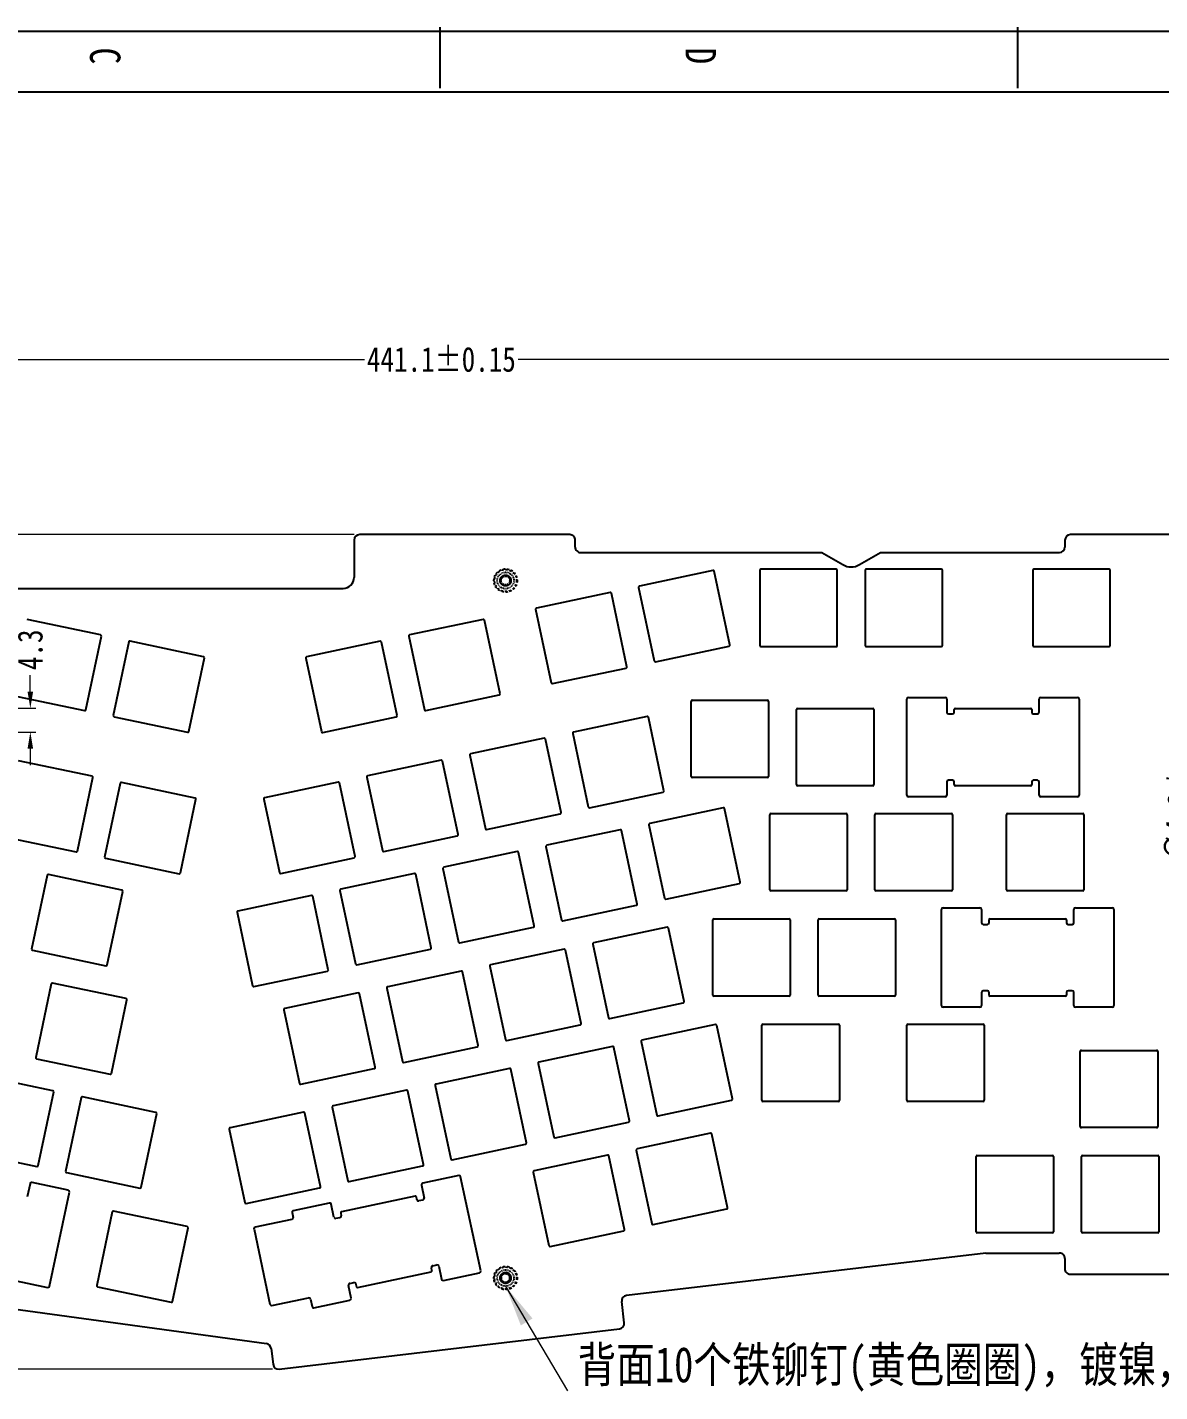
# Model space of a CAD drawing. Header units: inches. Extents: x 457 to 1932, y -186 to 238.
# Drawn here: x 688.7 to 893.6, y -9.5 to 237.6 of the extents above; entities that cross this region are included whole.
import ezdxf

# ---------------------------------------------------------------- set-up
doc = ezdxf.new("R2010")
doc.units = ezdxf.units.IN
doc.header["$LTSCALE"] = 1.21
doc.header["$MEASUREMENT"] = 0
doc.header["$PDMODE"] = 3
doc.header["$PDSIZE"] = 0.3125
doc.linetypes.add('HIDDEN', pattern=[0.2, 0.1, -0.1])
doc.layers.get('0').update_dxf_attribs({"linetype": 'CONTINUOUS'})
doc.layers.get('Defpoints').update_dxf_attribs({"linetype": 'CONTINUOUS'})
doc.layers.add('DEFAULT_2', color=8, linetype='HIDDEN')
doc.styles.get("Standard").update_dxf_attribs({"font": 'txt', "width": 0.8})
doc.dimstyles.new('YanXiu', dxfattribs={"dimscale": 1.5, "dimtxt": 3, "dimasz": 2, "dimexe": 0.66, "dimexo": 0.66, "dimgap": 0.66, "dimtad": 0, "dimdsep": 46, "dimtxsty": 'Standard', "dimcen": 0, "dimclrd": 3, "dimclre": 6, "dimclrt": 3, "dimazin": 2, "dimtm": 1e-09, "dimtfac": 1, "dimtofl": 0, "dimtmove": 0, "dimatfit": 3, "dimfxl": 0, "dimlwd": 5, "dimlwe": 5, "dimarcsym": 0})

# ---------------------------------------------------------------- blocks, each defined once
blk = doc.blocks.new('*D0')
at = {"color": 3, "lineweight": 5}
blk.add_line((896.53, 86.62), (896.32, 83.63), dxfattribs=at)
at = {"color": 3}
blk.add_solid([(895.82, 83.66), (896.82, 83.59), (896.11, 80.63)], dxfattribs=at)
at = {"layer": 'Defpoints', "color": 0}
for p in [(896.11, 80.63), (895.81, 76.34)]:
    blk.add_point(p, dxfattribs=at)
at = {"color": 3, "insert": (897.48, 100.18), "char_height": 4.5, "attachment_point": 5, "rotation": 85.9978}
blk.add_mtext('∅4.3%%P0.03', dxfattribs=at)
blk = doc.blocks.new('*D1')
at = {"color": 3, "lineweight": 5}
for p, q in [((689.29, 117.27), (689.29, 120.27)), ((689.29, 106.97), (689.29, 103.97))]:
    blk.add_line(p, q, dxfattribs=at)
at = {"color": 6, "lineweight": 5}
for p, q in [((681.29, 114.27), (690.28, 114.27)), ((681.29, 109.97), (690.28, 109.97))]:
    blk.add_line(p, q, dxfattribs=at)
at = {"color": 3}
for points in [[(688.79, 117.27), (689.79, 117.27), (689.29, 114.27)], [(688.79, 106.97), (689.79, 106.97), (689.29, 109.97)]]:
    blk.add_solid(points, dxfattribs=at)
at = {"layer": 'Defpoints', "color": 0}
for p in [(680.3, 114.27), (680.3, 109.97), (689.29, 109.97)]:
    blk.add_point(p, dxfattribs=at)
at = {"color": 3, "insert": (689.29, 124.86), "char_height": 4.5, "attachment_point": 5, "rotation": 90}
blk.add_mtext('4.3', dxfattribs=at)
blk = doc.blocks.new('*D5')
at = {"color": 6, "lineweight": 5}
for p, q in [((543.12, 110.72), (543.12, 178.4)), ((984.22, 110.72), (984.22, 178.4))]:
    blk.add_line(p, q, dxfattribs=at)
at = {"color": 3, "lineweight": 5}
for p, q in [((546.12, 177.41), (749.78, 177.41)), ((981.22, 177.41), (777.56, 177.41))]:
    blk.add_line(p, q, dxfattribs=at)
at = {"color": 3}
for points in [[(546.12, 177.91), (546.12, 176.91), (543.12, 177.41)], [(981.22, 177.91), (981.22, 176.91), (984.22, 177.41)]]:
    blk.add_solid(points, dxfattribs=at)
at = {"layer": 'Defpoints', "color": 0}
for p in [(984.22, 177.41), (543.12, 109.73), (984.22, 109.73)]:
    blk.add_point(p, dxfattribs=at)
at = {"color": 3, "insert": (763.67, 177.41), "char_height": 4.5, "attachment_point": 5}
blk.add_mtext('441.1%%P0.15', dxfattribs=at)
blk = doc.blocks.new('*D6')
at = {"color": 6, "lineweight": 5}
for p, q in [((747.9, 145.71), (516.46, 145.71)), ((733.11, -5.38), (516.46, -5.38))]:
    blk.add_line(p, q, dxfattribs=at)
at = {"color": 3, "lineweight": 5}
for p, q in [((517.45, 142.71), (517.45, 85.56)), ((517.45, -2.38), (517.45, 54.78))]:
    blk.add_line(p, q, dxfattribs=at)
at = {"color": 3}
for points in [[(516.95, 142.71), (517.95, 142.71), (517.45, 145.71)], [(516.95, -2.38), (517.95, -2.38), (517.45, -5.38)]]:
    blk.add_solid(points, dxfattribs=at)
at = {"layer": 'Defpoints', "color": 0}
for p in [(748.89, 145.71), (517.45, -5.38), (734.1, -5.38)]:
    blk.add_point(p, dxfattribs=at)
at = {"color": 3, "insert": (517.45, 70.17), "char_height": 4.5, "attachment_point": 5, "rotation": 90}
blk.add_mtext('151.09%%P0.15', dxfattribs=at)

msp = doc.modelspace()

# ---------------------------------------------------------------- linework, layer by layer
at = {"color": 7, "linetype": 'Continuous'}
for p, q in [((763.371, 237.556), (763.371, 226.55)), ((867.911, 237.556), (867.911, 226.55)), ((457.205, 236.866), (1099.951, 236.866)), ((468.21, 225.86), (1099.951, 225.86)), ((747.888, 144.709), (747.888, 137.963)), ((786.888, 145.709), (748.888, 145.709)), ((787.888, 143.459), (787.888, 144.709)), ((876.494, 144.703), (876.494, 143.459)), ((939.494, 145.699), (877.494, 145.703)), ((788.888, 142.459), (832.501, 142.459)), ((832.501, 142.459), (836.289, 140.272)), ((839.339, 140.272), (843.128, 142.459)), ((843.128, 142.459), (875.494, 142.459)), ((812.819, 139.218), (799.517, 136.388)), ((815.886, 125.762), (813.056, 139.064)), ((821.282, 139.259), (821.282, 125.659)), ((835.082, 139.459), (821.482, 139.459)), ((835.282, 125.459), (835.282, 139.259)), ((840.332, 139.259), (840.332, 125.659)), ((854.132, 139.459), (840.532, 139.459)), ((854.332, 125.659), (854.332, 139.259)), ((870.688, 139.257), (870.687, 125.657)), ((884.488, 139.456), (870.888, 139.457)), ((884.687, 125.656), (884.688, 139.256)), ((681.088, 135.963), (745.888, 135.963)), ((799.363, 136.151), (802.193, 122.849)), ((794.186, 135.254), (780.884, 132.424)), ((797.253, 121.798), (794.423, 135.1)), ((780.73, 132.187), (783.56, 118.885)), ((702.006, 127.551), (688.7, 130.363)), ((771.225, 130.369), (757.923, 127.539)), ((774.292, 116.913), (771.462, 130.215)), ((699.349, 114.008), (702.16, 127.314)), ((707.101, 126.27), (704.29, 112.964)), ((720.645, 123.613), (707.338, 126.425)), ((752.592, 126.405), (739.29, 123.575)), ((755.659, 112.949), (752.829, 126.251)), ((757.769, 127.302), (760.599, 114)), ((802.43, 122.695), (815.732, 125.525)), ((821.482, 125.459), (835.282, 125.459)), ((840.532, 125.459), (854.132, 125.459)), ((870.887, 125.457), (884.487, 125.456)), ((717.988, 110.07), (720.799, 123.376)), ((739.136, 123.338), (741.966, 110.036)), ((783.797, 118.731), (797.099, 121.561)), ((685.806, 116.665), (699.112, 113.854)), ((760.836, 113.846), (774.138, 116.676)), ((848.181, 116.244), (854.831, 116.244)), ((872.131, 116.244), (878.781, 116.244)), ((808.881, 101.914), (808.881, 115.514)), ((809.081, 115.714), (822.681, 115.714)), ((822.881, 115.514), (822.881, 101.914)), ((827.931, 100.444), (827.931, 114.044)), ((828.131, 114.244), (841.731, 114.244)), ((841.931, 114.044), (841.931, 100.444)), ((847.881, 98.544), (847.881, 115.944)), ((855.131, 115.944), (855.131, 113.544)), ((856.481, 113.544), (856.481, 114.044)), ((856.681, 114.244), (870.281, 114.244)), ((870.481, 114.044), (870.481, 113.544)), ((871.831, 113.544), (871.831, 115.944)), ((879.081, 115.944), (879.081, 98.544)), ((704.444, 112.727), (717.75, 109.916)), ((742.203, 109.882), (755.505, 112.712)), ((800.885, 112.796), (787.583, 109.966)), ((803.952, 99.339), (801.122, 112.642)), ((855.431, 113.244), (856.181, 113.244)), ((870.781, 113.244), (871.531, 113.244)), ((782.252, 108.832), (768.95, 106.002)), ((787.429, 109.728), (790.259, 96.426)), ((785.319, 95.375), (782.489, 108.678)), ((700.458, 101.954), (687.149, 104.766)), ((763.619, 104.867), (750.317, 102.037)), ((766.686, 91.411), (763.856, 104.713)), ((768.796, 105.764), (771.626, 92.462)), ((697.798, 88.412), (700.614, 101.741)), ((750.163, 101.8), (752.993, 88.498)), ((822.681, 101.714), (809.081, 101.714)), ((705.551, 100.674), (702.735, 87.345)), ((719.096, 98.016), (705.788, 100.828)), ((744.986, 100.903), (731.684, 98.073)), ((748.053, 87.447), (745.223, 100.749)), ((790.496, 96.272), (803.798, 99.102)), ((841.731, 100.244), (828.131, 100.244)), ((855.131, 100.944), (855.131, 98.544)), ((856.181, 101.244), (855.431, 101.244)), ((856.481, 100.444), (856.481, 100.944)), ((870.281, 100.244), (856.681, 100.244)), ((870.481, 100.944), (870.481, 100.444)), ((871.531, 101.244), (870.781, 101.244)), ((871.831, 98.544), (871.831, 100.944)), ((716.437, 84.474), (719.252, 97.803)), ((731.53, 97.836), (734.36, 84.534)), ((854.831, 98.244), (848.181, 98.244)), ((878.781, 98.244), (872.131, 98.244)), ((771.863, 92.308), (785.165, 95.138)), ((814.679, 96.254), (801.378, 93.424)), ((817.747, 82.798), (814.916, 96.1)), ((823.081, 81.394), (823.081, 94.994)), ((823.281, 95.194), (836.881, 95.194)), ((837.081, 94.994), (837.081, 81.394)), ((842.131, 81.394), (842.131, 94.994)), ((842.331, 95.194), (855.931, 95.194)), ((856.131, 94.994), (856.131, 81.394)), ((865.931, 81.394), (865.931, 94.994)), ((866.131, 95.194), (879.731, 95.194)), ((879.931, 94.994), (879.931, 81.394)), ((796.046, 92.29), (782.745, 89.46)), ((799.114, 78.834), (796.283, 92.136)), ((801.223, 93.187), (804.053, 79.885)), ((684.253, 91.069), (697.561, 88.257)), ((753.23, 88.344), (766.532, 91.174)), ((782.59, 89.223), (785.42, 75.92)), ((702.891, 87.131), (716.2, 84.319)), ((734.597, 84.38), (747.899, 87.21)), ((777.413, 88.326), (764.112, 85.496)), ((780.481, 74.869), (777.65, 88.172)), ((692.318, 83.999), (689.502, 70.67)), ((705.864, 81.342), (692.555, 84.154)), ((758.78, 84.362), (745.479, 81.532)), ((761.848, 70.905), (759.018, 84.208)), ((763.957, 85.258), (766.787, 71.956)), ((804.29, 79.73), (817.592, 82.56)), ((703.204, 67.799), (706.02, 81.128)), ((740.147, 80.397), (726.846, 77.567)), ((743.215, 66.941), (740.385, 80.243)), ((745.324, 81.294), (748.154, 67.992)), ((836.881, 81.194), (823.281, 81.194)), ((855.931, 81.194), (842.331, 81.194)), ((879.731, 81.194), (866.131, 81.194)), ((726.691, 77.33), (729.521, 64.028)), ((785.657, 75.766), (798.959, 78.596)), ((854.161, 60.444), (854.161, 77.844)), ((854.461, 78.144), (861.111, 78.144)), ((861.411, 77.844), (861.411, 75.444)), ((878.111, 75.444), (878.111, 77.844)), ((878.411, 78.144), (885.061, 78.144)), ((885.361, 77.844), (885.361, 60.444)), ((767.024, 71.802), (780.326, 74.632)), ((804.519, 74.616), (791.218, 71.786)), ((807.587, 61.16), (804.757, 74.462)), ((812.781, 62.344), (812.781, 75.944)), ((812.981, 76.144), (826.581, 76.144)), ((826.781, 75.944), (826.781, 62.344)), ((831.831, 62.344), (831.831, 75.944)), ((832.031, 76.144), (845.631, 76.144)), ((845.831, 75.944), (845.831, 62.344)), ((861.711, 75.144), (862.461, 75.144)), ((862.761, 75.444), (862.761, 75.944)), ((862.961, 76.144), (876.561, 76.144)), ((876.761, 75.944), (876.761, 75.444)), ((877.061, 75.144), (877.811, 75.144)), ((689.658, 70.456), (702.967, 67.645)), ((748.391, 67.838), (761.693, 70.668)), ((785.887, 70.652), (772.585, 67.822)), ((788.954, 57.196), (786.124, 70.498)), ((791.063, 71.549), (793.893, 58.247)), ((729.758, 63.874), (743.06, 66.704)), ((772.43, 67.585), (775.26, 54.283)), ((693.076, 64.368), (690.261, 51.039)), ((706.622, 61.711), (693.313, 64.523)), ((767.254, 66.688), (753.952, 63.858)), ((770.321, 53.232), (767.491, 66.534)), ((748.621, 62.724), (735.319, 59.894)), ((751.688, 49.267), (748.858, 62.57)), ((753.797, 63.621), (756.627, 50.318)), ((826.581, 62.144), (812.981, 62.144)), ((845.631, 62.144), (832.031, 62.144)), ((861.411, 62.844), (861.411, 60.444)), ((862.461, 63.144), (861.711, 63.144)), ((862.761, 62.344), (862.761, 62.844)), ((876.561, 62.144), (862.961, 62.144)), ((876.761, 62.844), (876.761, 62.344)), ((877.811, 63.144), (877.061, 63.144)), ((878.111, 60.444), (878.111, 62.844)), ((703.962, 48.168), (706.778, 61.497)), ((735.164, 59.656), (737.994, 46.354)), ((794.13, 58.093), (807.432, 60.923)), ((861.111, 60.144), (854.461, 60.144)), ((885.061, 60.144), (878.411, 60.144)), ((775.498, 54.128), (788.799, 56.958)), ((813.267, 57.001), (799.965, 54.171)), ((816.334, 43.545), (813.504, 56.847)), ((821.681, 43.294), (821.681, 56.894)), ((821.881, 57.094), (835.481, 57.094)), ((835.681, 56.894), (835.681, 43.294)), ((847.881, 43.294), (847.881, 56.894)), ((848.081, 57.094), (861.681, 57.094)), ((861.881, 56.894), (861.881, 43.294)), ((756.865, 50.164), (770.166, 52.994)), ((794.634, 53.037), (781.332, 50.207)), ((797.701, 39.58), (794.871, 52.883)), ((799.81, 53.934), (802.64, 40.631)), ((879.281, 38.544), (879.281, 52.144)), ((879.481, 52.344), (893.081, 52.344)), ((893.281, 52.144), (893.281, 38.544)), ((690.417, 50.826), (703.725, 48.014)), ((781.177, 49.969), (784.007, 36.667)), ((693.389, 45.036), (680.08, 47.848)), ((738.232, 46.2), (751.533, 49.03)), ((776.001, 49.073), (762.699, 46.243)), ((779.068, 35.616), (776.238, 48.919)), ((690.73, 31.493), (693.545, 44.823)), ((757.368, 45.108), (744.066, 42.278)), ((760.435, 31.652), (757.605, 44.954)), ((762.544, 46.005), (765.374, 32.703)), ((698.482, 43.756), (695.666, 30.426)), ((712.028, 41.098), (698.719, 43.91)), ((743.911, 42.041), (746.741, 28.739)), ((802.878, 40.477), (816.179, 43.307)), ((835.481, 43.094), (821.881, 43.094)), ((861.681, 43.094), (848.081, 43.094)), ((709.368, 27.556), (712.184, 40.885)), ((738.735, 41.144), (725.433, 38.314)), ((741.802, 27.688), (738.972, 40.99)), ((725.278, 38.077), (728.108, 24.775)), ((784.245, 36.513), (797.546, 39.343)), ((812.383, 37.336), (799.08, 34.506)), ((815.45, 23.88), (812.62, 37.182)), ((893.081, 38.344), (879.481, 38.344)), ((765.612, 32.549), (778.913, 35.379)), ((677.184, 34.151), (690.493, 31.339)), ((793.75, 33.372), (780.447, 30.542)), ((796.817, 19.916), (793.987, 33.218)), ((798.926, 34.269), (801.756, 20.967)), ((860.431, 19.494), (860.431, 33.094)), ((860.631, 33.294), (874.231, 33.294)), ((874.431, 33.094), (874.431, 19.494)), ((879.481, 19.494), (879.481, 33.094)), ((879.681, 33.294), (893.281, 33.294)), ((893.481, 33.094), (893.481, 19.494)), ((695.822, 30.213), (709.131, 27.401)), ((746.979, 28.585), (760.28, 31.415)), ((766.804, 29.684), (760.299, 28.3)), ((780.293, 30.305), (783.123, 17.003)), ((689.241, 28.18), (688.745, 25.831)), ((696.13, 27.031), (689.597, 28.411)), ((728.346, 24.621), (741.647, 27.451)), ((760.068, 27.945), (760.568, 25.597)), ((770.781, 12.434), (767.16, 29.453)), ((692.765, 9.651), (696.362, 26.675)), ((758.906, 25.959), (745.604, 23.129)), ((759.247, 25.316), (759.143, 25.805)), ((760.337, 25.241), (759.603, 25.085)), ((704.129, 23.092), (701.317, 9.786)), ((717.67, 20.436), (704.366, 23.247)), ((736.643, 22.961), (736.83, 22.081)), ((743.378, 24.7), (736.874, 23.317)), ((744.233, 22.122), (743.734, 24.469)), ((745.45, 22.892), (745.554, 22.403)), ((801.994, 20.813), (815.296, 23.643)), ((715.015, 6.892), (717.826, 20.198)), ((729.766, 19.964), (732.658, 6.368)), ((736.599, 21.725), (729.997, 20.32)), ((745.323, 22.047), (744.589, 21.891)), ((783.361, 16.849), (796.663, 19.679)), ((874.231, 19.294), (860.631, 19.294)), ((893.281, 19.294), (879.681, 19.294)), ((862.194, 15.651), (797.184, 7.959)), ((862.194, 15.651), (875.485, 15.651)), ((761.973, 12.503), (761.869, 12.992)), ((762.1, 13.348), (762.834, 13.504)), ((763.19, 13.273), (763.689, 10.926)), ((876.485, 14.651), (876.485, 12.824)), ((654.299, 9.917), (732.007, -0.753)), ((685.903, 10.794), (692.409, 9.419)), ((747.086, 10.154), (747.82, 10.31)), ((748.176, 10.079), (748.28, 9.59)), ((748.517, 9.436), (761.819, 12.266)), ((764.045, 10.695), (770.55, 12.078)), ((877.485, 11.824), (939.485, 11.824)), ((701.474, 9.548), (714.778, 6.738)), ((733.014, 6.137), (739.616, 7.542)), ((747.355, 7.45), (746.855, 9.798)), ((739.972, 7.311), (740.264, 5.942)), ((740.619, 5.711), (747.124, 7.095)), ((796.761, 3.02), (796.308, 6.849)), ((734.315, -5.375), (795.885, 1.909)), ((732.864, -1.626), (733.204, -4.5))]:
    msp.add_line(p, q, dxfattribs=at)
at = {"color": 2, "linetype": 'Continuous'}
for p, q in [((775.876, 137.933), (775.928, 137.98)), ((776.012, 138.056), (775.928, 137.98)), ((775.682, 12.027), (775.607, 11.859)), ((775.876, 11.664), (775.928, 11.711)), ((776.012, 11.787), (775.928, 11.711))]:
    msp.add_line(p, q, dxfattribs=at)
at = {"color": 7, "linetype": 'Continuous'}
for centre, radius, start, end in [((748.888, 144.709), 1, 90, 179.99616), ((786.888, 144.709), 1, 359.99616, 90), ((788.888, 143.459), 1, 179.99616, 270), ((875.494, 143.459), 1, 270, 359.99616), ((877.494, 144.703), 1, 89.99616, 179.99616), ((812.861, 139.023), 0.2, 12.01059, 102.01059), ((821.482, 139.259), 0.2, 90, 180), ((835.082, 139.259), 0.2, 0, 90), ((837.814, 142.913), 3.05, 239.99616, 299.99616), ((840.532, 139.259), 0.2, 90, 180), ((854.132, 139.259), 0.2, 0, 90), ((870.888, 139.257), 0.2, 89.99616, 179.99616), ((884.488, 139.256), 0.2, 359.99616, 89.99616), ((745.888, 137.963), 2, 270, 359.99616), ((799.558, 136.193), 0.2, 102.01059, 192.01059), ((794.228, 135.059), 0.2, 12.01059, 102.01059), ((780.925, 132.229), 0.2, 102.01059, 192.01059), ((771.266, 130.174), 0.2, 12.01059, 102.01059), ((701.965, 127.356), 0.2, 348.07, 78.07), ((707.297, 126.229), 0.2, 78.07, 168.07), ((752.633, 126.21), 0.2, 12.01059, 102.01059), ((757.964, 127.344), 0.2, 102.01059, 192.01059), ((720.603, 123.418), 0.2, 348.07, 78.07), ((739.331, 123.38), 0.2, 102.01059, 192.01059), ((815.691, 125.721), 0.2, 282.01059, 12.01059), ((821.482, 125.659), 0.2, 180, 270), ((840.532, 125.659), 0.2, 180, 270), ((854.132, 125.659), 0.2, 270, 0), ((870.887, 125.657), 0.2, 179.99616, 269.99616), ((884.487, 125.656), 0.2, 269.99616, 359.99616), ((797.058, 121.756), 0.2, 282.01059, 12.01059), ((802.388, 122.891), 0.2, 192.01059, 282.01059), ((783.755, 118.926), 0.2, 192.01059, 282.01059), ((774.097, 116.871), 0.2, 282.01059, 12.01059), ((848.181, 115.944), 0.3, 90, 180), ((854.831, 115.944), 0.3, 0, 90), ((872.131, 115.944), 0.3, 90, 180), ((878.781, 115.944), 0.3, 0, 90), ((699.153, 114.049), 0.2, 258.07, 348.07), ((760.794, 114.041), 0.2, 192.01059, 282.01059), ((809.081, 115.514), 0.2, 90, 180), ((822.681, 115.514), 0.2, 0, 90), ((828.131, 114.044), 0.2, 90, 180), ((841.731, 114.044), 0.2, 0, 90), ((856.681, 114.044), 0.2, 90, 180), ((870.281, 114.044), 0.2, 0, 90), ((704.486, 112.923), 0.2, 168.07, 258.07), ((755.464, 112.907), 0.2, 282.01059, 12.01059), ((800.927, 112.6), 0.2, 12.01059, 102.01059), ((855.431, 113.544), 0.3, 180, 270), ((856.181, 113.544), 0.3, 270, 0), ((870.781, 113.544), 0.3, 180, 270), ((871.531, 113.544), 0.3, 270, 360), ((717.792, 110.111), 0.2, 258.07, 348.07), ((742.161, 110.077), 0.2, 192.01059, 282.01059), ((782.294, 108.636), 0.2, 12.01059, 102.01059), ((787.624, 109.77), 0.2, 101.84296, 192.01059), ((763.661, 104.672), 0.2, 12.01059, 102.01059), ((768.991, 105.806), 0.2, 101.84296, 192.01059), ((700.414, 101.759), 0.2, 354.7704, 77.3499), ((750.358, 101.842), 0.2, 101.84296, 192.01059), ((809.081, 101.914), 0.2, 180, 270), ((822.681, 101.914), 0.2, 270, 0), ((705.746, 100.633), 0.2, 78.07, 168.07), ((745.028, 100.708), 0.2, 12.01059, 102.01059), ((803.757, 99.298), 0.2, 281.84296, 12.01059), ((828.131, 100.444), 0.2, 180, 270), ((841.731, 100.444), 0.2, 270, 0), ((855.431, 100.944), 0.3, 90, 180), ((856.181, 100.944), 0.3, 0, 90), ((856.681, 100.444), 0.2, 180, 270), ((870.281, 100.444), 0.2, 270, 0), ((870.781, 100.944), 0.3, 90, 180), ((871.531, 100.944), 0.3, 0, 90), ((719.052, 97.821), 0.2, 354.7704, 77.3499), ((731.725, 97.878), 0.2, 101.84296, 192.01059), ((790.454, 96.468), 0.2, 192.01059, 282.01059), ((848.181, 98.544), 0.3, 180, 270), ((854.831, 98.544), 0.3, 270, 0), ((872.131, 98.544), 0.3, 180, 270), ((878.781, 98.544), 0.3, 270, 0), ((785.124, 95.334), 0.2, 281.84296, 12.01059), ((814.721, 96.058), 0.2, 12.01059, 102.01059), ((823.281, 94.994), 0.2, 90, 180), ((836.881, 94.994), 0.2, 0, 90), ((842.331, 94.994), 0.2, 90, 180), ((855.931, 94.994), 0.2, 0, 90), ((866.131, 94.994), 0.2, 90, 180), ((879.731, 94.994), 0.2, 0, 90), ((766.491, 91.37), 0.2, 281.84296, 12.01059), ((771.821, 92.504), 0.2, 192.01059, 282.01059), ((796.088, 92.094), 0.2, 12.01059, 102.01059), ((801.419, 93.228), 0.2, 101.84296, 192.01059), ((782.786, 89.264), 0.2, 101.84296, 192.01059), ((697.603, 88.453), 0.2, 258.07, 348.07), ((702.935, 87.326), 0.2, 174.7704, 257.3499), ((747.858, 87.405), 0.2, 281.84296, 12.01059), ((753.188, 88.539), 0.2, 192.01059, 282.01059), ((777.455, 88.13), 0.2, 12.01059, 102.01059), ((692.513, 83.958), 0.2, 78.07, 168.07), ((716.241, 84.515), 0.2, 258.07, 348.07), ((734.556, 84.575), 0.2, 192.01059, 282.01059), ((758.822, 84.166), 0.2, 12.01059, 102.01059), ((764.153, 85.3), 0.2, 101.84296, 192.01059), ((745.52, 81.336), 0.2, 101.84296, 192.01059), ((817.551, 82.756), 0.2, 281.84296, 12.01059), ((705.82, 81.147), 0.2, 354.7704, 77.3499), ((740.189, 80.202), 0.2, 12.01059, 102.01059), ((804.249, 79.926), 0.2, 192.01059, 282.01059), ((823.281, 81.394), 0.2, 180, 270), ((836.881, 81.394), 0.2, 270, 0), ((842.331, 81.394), 0.2, 180, 270), ((855.931, 81.394), 0.2, 270, 0), ((866.131, 81.394), 0.2, 180, 270), ((879.731, 81.394), 0.2, 270, 0), ((726.887, 77.372), 0.2, 101.84296, 192.01059), ((798.918, 78.792), 0.2, 281.84296, 12.01059), ((854.461, 77.844), 0.3, 90, 180), ((861.111, 77.844), 0.3, 0, 90), ((878.411, 77.844), 0.3, 90, 180), ((885.061, 77.844), 0.3, 0, 90), ((780.285, 74.828), 0.2, 281.84296, 12.01059), ((785.616, 75.962), 0.2, 192.01059, 282.01059), ((804.561, 74.421), 0.2, 12.01059, 102.01059), ((812.981, 75.944), 0.2, 90, 180), ((826.581, 75.944), 0.2, 0, 90), ((832.031, 75.944), 0.2, 90, 180), ((845.631, 75.944), 0.2, 0, 90), ((861.711, 75.444), 0.3, 180, 270), ((862.461, 75.444), 0.3, 270, 360), ((862.961, 75.944), 0.2, 90, 180), ((876.561, 75.944), 0.2, 0, 90), ((877.061, 75.444), 0.3, 180, 270), ((877.811, 75.444), 0.3, 270, 0), ((766.983, 71.998), 0.2, 192.01059, 282.01059), ((791.259, 71.591), 0.2, 101.84169, 192.01059), ((689.702, 70.652), 0.2, 174.7704, 257.3499), ((761.652, 70.864), 0.2, 281.84296, 12.01059), ((785.928, 70.456), 0.2, 12.01059, 102.01059), ((703.008, 67.84), 0.2, 258.07, 348.07), ((743.019, 66.9), 0.2, 281.84296, 12.01059), ((748.35, 68.034), 0.2, 192.01059, 282.01059), ((772.626, 67.626), 0.2, 101.84169, 192.01059), ((693.272, 64.327), 0.2, 78.07, 168.07), ((767.295, 66.492), 0.2, 12.01059, 102.01059), ((729.717, 64.069), 0.2, 192.01059, 282.01059), ((748.662, 62.528), 0.2, 12.01059, 102.01059), ((753.993, 63.662), 0.2, 101.84169, 192.01059), ((812.981, 62.344), 0.2, 180, 270), ((826.581, 62.344), 0.2, 270, 0), ((832.031, 62.344), 0.2, 180, 270), ((845.631, 62.344), 0.2, 270, 0), ((861.711, 62.844), 0.3, 90, 180), ((862.461, 62.844), 0.3, 0, 90), ((862.961, 62.344), 0.2, 180, 270), ((876.561, 62.344), 0.2, 270, 0), ((877.061, 62.844), 0.3, 90, 180), ((877.811, 62.844), 0.3, 0, 90), ((706.578, 61.516), 0.2, 354.7704, 77.3499), ((735.36, 59.698), 0.2, 101.84169, 192.01059), ((807.391, 61.118), 0.2, 281.84296, 12.01059), ((854.461, 60.444), 0.3, 180, 270), ((861.111, 60.444), 0.3, 270, 0), ((878.411, 60.444), 0.3, 180, 270), ((885.061, 60.444), 0.3, 270, 0), ((788.758, 57.154), 0.2, 281.84296, 12.01059), ((794.089, 58.288), 0.2, 192.01059, 282.01059), ((813.308, 56.805), 0.2, 12.01059, 102.01059), ((821.881, 56.894), 0.2, 90, 180), ((835.481, 56.894), 0.2, 0, 90), ((848.081, 56.894), 0.2, 90, 180), ((861.681, 56.894), 0.2, 0, 90), ((770.125, 53.19), 0.2, 281.84296, 12.01059), ((775.456, 54.324), 0.2, 192.01059, 282.01059), ((794.675, 52.841), 0.2, 12.01059, 102.01059), ((800.006, 53.975), 0.2, 101.84169, 192.01059), ((879.481, 52.144), 0.2, 90, 180), ((893.081, 52.144), 0.2, 0, 90), ((690.461, 51.021), 0.2, 174.7704, 257.3499), ((756.823, 50.36), 0.2, 192.01059, 282.01059), ((781.373, 50.011), 0.2, 101.84169, 192.01059), ((703.767, 48.21), 0.2, 258.07, 348.07), ((751.492, 49.226), 0.2, 281.84296, 12.01059), ((776.042, 48.877), 0.2, 12.01059, 102.01059), ((693.345, 44.841), 0.2, 354.7704, 77.3499), ((738.19, 46.396), 0.2, 192.01059, 282.01059), ((757.409, 44.913), 0.2, 12.01059, 102.01059), ((762.74, 46.047), 0.2, 101.84169, 192.01059), ((698.678, 43.714), 0.2, 78.07, 168.07), ((744.107, 42.083), 0.2, 101.84169, 192.01059), ((816.138, 43.503), 0.2, 281.84296, 12.01059), ((821.881, 43.294), 0.2, 180, 270), ((835.481, 43.294), 0.2, 270, 0), ((848.081, 43.294), 0.2, 180, 270), ((861.681, 43.294), 0.2, 270, 0), ((711.984, 40.903), 0.2, 354.7704, 77.3499), ((738.776, 40.949), 0.2, 12.01059, 102.01059), ((797.505, 39.539), 0.2, 281.84296, 12.01059), ((802.836, 40.673), 0.2, 192.01059, 282.01059), ((725.474, 38.119), 0.2, 101.84169, 192.01059), ((812.424, 37.141), 0.2, 12.01059, 102.01059), ((879.481, 38.544), 0.2, 180, 270), ((893.081, 38.544), 0.2, 270, 0), ((778.872, 35.575), 0.2, 281.84296, 12.01059), ((784.203, 36.709), 0.2, 192.01059, 282.01059), ((765.57, 32.745), 0.2, 192.01059, 282.01059), ((793.791, 33.177), 0.2, 12.01059, 102.01059), ((799.122, 34.311), 0.2, 102.01059, 192.01059), ((860.631, 33.094), 0.2, 90, 180), ((874.231, 33.094), 0.2, 0, 90), ((879.681, 33.094), 0.2, 90, 180), ((893.281, 33.094), 0.2, 0, 90), ((690.534, 31.535), 0.2, 258.07, 348.07), ((695.866, 30.408), 0.2, 174.7704, 257.3499), ((760.239, 31.61), 0.2, 281.84296, 12.01059), ((766.866, 29.391), 0.3, 12.01059, 102.01059), ((780.489, 30.347), 0.2, 102.01059, 192.01059), ((689.534, 28.118), 0.3, 78.07, 168.07), ((709.173, 27.597), 0.2, 258.07, 348.07), ((741.606, 27.646), 0.2, 281.84296, 12.01059), ((746.937, 28.78), 0.2, 192.01059, 282.01059), ((760.362, 28.007), 0.3, 102.01059, 192.01059), ((696.068, 26.737), 0.3, 348.07, 78.07), ((728.304, 24.816), 0.2, 192.01059, 282.01059), ((743.441, 24.407), 0.3, 12.01059, 102.01059), ((758.948, 25.764), 0.2, 12.01059, 102.01059), ((759.541, 25.379), 0.3, 192.01059, 282.01059), ((760.274, 25.535), 0.3, 282.01059, 12.01059), ((704.324, 23.051), 0.2, 78.07, 168.07), ((736.936, 23.023), 0.3, 102.01059, 192.01059), ((745.26, 22.341), 0.3, 282.01059, 12.01059), ((745.645, 22.934), 0.2, 102.01059, 192.01059), ((815.254, 23.839), 0.2, 282.01059, 12.01059), ((717.631, 20.239), 0.2, 348.07, 78.76385), ((730.059, 20.027), 0.3, 102.01059, 192.01059), ((736.537, 22.018), 0.3, 282.01059, 12.01059), ((744.527, 22.184), 0.3, 192.01059, 282.01059), ((796.621, 19.874), 0.2, 282.01059, 12.01059), ((801.952, 21.008), 0.2, 192.01059, 282.01059), ((860.631, 19.494), 0.2, 180, 270), ((874.231, 19.494), 0.2, 270, 0), ((879.681, 19.494), 0.2, 180, 270), ((893.281, 19.494), 0.2, 270, 0), ((783.319, 17.044), 0.2, 192.01059, 282.01059), ((875.485, 14.651), 1, 359.99616, 90), ((761.778, 12.461), 0.2, 282.01059, 12.01059), ((762.163, 13.055), 0.3, 102.01059, 192.01059), ((762.896, 13.211), 0.3, 12.01059, 102.01059), ((770.487, 12.372), 0.3, 282.01059, 12.01059), ((877.485, 12.824), 1, 179.99616, 270), ((747.149, 9.86), 0.3, 102.01059, 192.01059), ((747.882, 10.016), 0.3, 12.01059, 102.01059), ((763.983, 10.988), 0.3, 192.01059, 282.01059), ((692.471, 9.713), 0.3, 258.07, 348.07), ((701.513, 9.745), 0.2, 168.07, 258.76385), ((739.679, 7.249), 0.3, 12.01059, 102.01059), ((747.061, 7.388), 0.3, 282.01059, 12.01059), ((748.476, 9.631), 0.2, 192.01059, 282.01059), ((797.301, 6.966), 1, 96.74756, 186.74756), ((714.819, 6.933), 0.2, 258.07, 348.07), ((732.952, 6.431), 0.3, 192.01059, 282.01059), ((740.557, 6.004), 0.3, 192.01059, 282.01059), ((795.768, 2.902), 1, 276.74756, 6.74756), ((731.871, -1.743), 1, 6.74756, 82.18207), ((734.197, -4.382), 1, 186.74756, 276.74756)]:
    msp.add_arc(centre, radius, start, end, dxfattribs=at)
at = {"color": 2, "linetype": 'Continuous'}
msp.add_arc((775.282, 11.128), 0.8, 349.76183, 14.02007, dxfattribs=at)
for points, knots in [([(776.012, 138.056), (776.058, 138.005), (775.881, 138.222), (775.619, 138.324), (775.682, 138.296)], [0, 0, 0, 0, 0.4999973, 1, 1, 1, 1]), ([(776.069, 137.255), (776.115, 137.417), (776.1, 137.778), (775.88, 138.062), (775.744, 138.161)], [0, 0, 0, 0, 0.499586, 1, 1, 1, 1]), ([(776.012, 11.787), (776.058, 11.736), (775.881, 11.953), (775.619, 12.055), (775.682, 12.027)], [0, 0, 0, 0, 0.4999973, 1, 1, 1, 1]), ([(776.069, 10.986), (776.115, 11.148), (776.1, 11.509), (775.88, 11.793), (775.744, 11.892)], [0, 0, 0, 0, 0.499586, 1, 1, 1, 1])]:
    msp.add_open_spline(points, degree=3, knots=knots, dxfattribs=at)
at = {"layer": 'DEFAULT_2', "color": 8, "linetype": 'HIDDEN'}
for p, q in [((787.58, 109.965), (787.584, 109.966)), ((768.947, 106.001), (768.951, 106.002)), ((750.314, 102.037), (750.318, 102.038)), ((803.801, 99.103), (803.798, 99.102)), ((731.681, 98.073), (731.685, 98.073)), ((785.168, 95.139), (785.165, 95.138)), ((801.375, 93.424), (801.378, 93.424)), ((766.535, 91.174), (766.532, 91.174)), ((782.742, 89.459), (782.745, 89.46)), ((747.902, 87.21), (747.899, 87.21)), ((764.109, 85.495), (764.112, 85.496)), ((745.476, 81.531), (745.479, 81.532)), ((817.595, 82.561), (817.592, 82.56)), ((726.843, 77.567), (726.846, 77.568)), ((798.962, 78.597), (798.959, 78.596)), ((780.329, 74.633), (780.326, 74.632)), ((791.215, 71.786), (791.218, 71.786)), ((761.696, 70.669), (761.693, 70.668)), ((743.063, 66.704), (743.06, 66.704)), ((772.582, 67.822), (772.585, 67.822)), ((753.949, 63.857), (753.952, 63.858)), ((735.316, 59.893), (735.319, 59.894)), ((807.435, 60.923), (807.432, 60.923)), ((788.802, 56.959), (788.799, 56.958)), ((770.169, 52.995), (770.166, 52.994)), ((799.962, 54.17), (799.965, 54.171)), ((781.329, 50.206), (781.332, 50.207)), ((751.536, 49.031), (751.533, 49.03)), ((762.696, 46.242), (762.699, 46.243)), ((744.063, 42.278), (744.066, 42.278)), ((816.182, 43.308), (816.179, 43.307)), ((725.43, 38.314), (725.433, 38.314)), ((797.549, 39.344), (797.546, 39.343)), ((778.916, 35.379), (778.913, 35.379)), ((760.283, 31.415), (760.28, 31.415)), ((741.65, 27.451), (741.647, 27.45))]:
    msp.add_line(p, q, dxfattribs=at)
at = {"layer": 'DEFAULT_2', "color": 2, "linetype": 'HIDDEN', "ltscale": 3}
msp.add_line((775.282, 12.112), (775.282, 11.928), dxfattribs=at)
for centre, radius in [((775.282, 137.397), 2.1), ((775.282, 137.397), 2), ((775.282, 137.397), 0.8), ((775.282, 11.128), 2.1), ((775.282, 11.128), 2), ((775.282, 11.128), 0.8)]:
    msp.add_circle(centre, radius, dxfattribs=at)
at = {"layer": 'DEFAULT_2', "color": 8, "linetype": 'HIDDEN'}
for centre, radius in [((775.282, 137.397), 1.5), ((775.282, 137.397), 0.8), ((775.282, 137.397), 0.8), ((775.282, 11.128), 1.5), ((775.282, 11.128), 0.8)]:
    msp.add_circle(centre, radius, dxfattribs=at)
at = {"layer": 'DEFAULT_2', "color": 2, "linetype": 'HIDDEN', "ltscale": 3}
for centre, radius, start, end in [((775.282, 11.128), 0.8, 14.02007, 349.76183), ((775.208, 11.105), 0.962, 95.66915, 121.56585), ((775.204, 11.127), 0.94, 80.139, 95.58859)]:
    msp.add_arc(centre, radius, start, end, dxfattribs=at)
for points, knots in [([(774.704, 138.193), (774.869, 138.313), (775.29, 138.45), (775.911, 138.24), (776.288, 137.703), (776.273, 137.046), (775.872, 136.527), (775.241, 136.346), (774.625, 136.576), (774.266, 137.125), (774.302, 137.781), (774.72, 138.287), (775.357, 138.447), (775.965, 138.197), (776.306, 137.636), (776.248, 136.982), (775.814, 136.49), (775.172, 136.351), (774.573, 136.62), (774.25, 137.192), (774.329, 137.844), (774.78, 138.322), (775.426, 138.439), (776.015, 138.151), (776.319, 137.569), (776.219, 136.92), (775.753, 136.457), (775.104, 136.361), (774.524, 136.668), (774.239, 137.26), (774.361, 137.905), (774.841, 138.352), (775.492, 138.429), (775.876, 138.208), (776.012, 138.056)], [0, 0, 0, 0, 0.0312476, 0.0624971, 0.0937489, 0.1250021, 0.1562545, 0.1875048, 0.2187528, 0.25, 0.2812478, 0.3124976, 0.3437497, 0.3750029, 0.4062551, 0.437505, 0.4687528, 0.5, 0.531248, 0.5624981, 0.5937504, 0.6250037, 0.6562556, 0.6875051, 0.7187528, 0.75, 0.7812482, 0.8124987, 0.8437513, 0.8750044, 0.906256, 0.9375053, 0.9687528, 1, 1, 1, 1]), ([(774.704, 11.924), (774.869, 12.044), (775.29, 12.181), (775.911, 11.971), (776.288, 11.434), (776.273, 10.777), (775.872, 10.258), (775.241, 10.078), (774.625, 10.307), (774.266, 10.856), (774.302, 11.512), (774.72, 12.018), (775.357, 12.178), (775.965, 11.928), (776.306, 11.367), (776.248, 10.713), (775.814, 10.221), (775.172, 10.082), (774.573, 10.351), (774.25, 10.923), (774.329, 11.575), (774.78, 12.053), (775.426, 12.17), (776.015, 11.882), (776.319, 11.3), (776.219, 10.651), (775.753, 10.188), (775.104, 10.092), (774.524, 10.399), (774.239, 10.991), (774.361, 11.636), (774.841, 12.083), (775.492, 12.16), (775.876, 11.939), (776.012, 11.787)], [0, 0, 0, 0, 0.0312476, 0.0624971, 0.0937489, 0.1250021, 0.1562545, 0.1875048, 0.2187528, 0.25, 0.2812478, 0.3124976, 0.3437497, 0.3750029, 0.4062551, 0.437505, 0.4687528, 0.5, 0.531248, 0.5624981, 0.5937504, 0.6250037, 0.6562556, 0.6875051, 0.7187528, 0.75, 0.7812482, 0.8124987, 0.8437513, 0.8750044, 0.906256, 0.9375053, 0.9687528, 1, 1, 1, 1]), ([(774.472, 11.622), (774.419, 11.512), (774.355, 11.27), (774.408, 10.9), (774.609, 10.583), (774.821, 10.447), (774.936, 10.407)], [0, 0, 0, 0, 0.2502593, 0.5002707, 0.7502686, 1, 1, 1, 1]), ([(775.682, 12.027), (775.744, 11.999), (775.494, 12.125), (775.213, 12.112), (775.282, 12.112)], [0, 0, 0, 0, 0.4999973, 1, 1, 1, 1])]:
    msp.add_open_spline(points, degree=3, knots=knots, dxfattribs=at)
for points in [[(774.704, 11.924), (774.608, 11.841), (774.527, 11.736), (774.472, 11.622)], [(775.744, 11.892), (775.634, 11.973), (775.501, 12.029), (775.365, 12.053)]]:
    msp.add_open_spline(points, degree=3, dxfattribs=at)

# ---------------------------------------------------------------- texts
at = {"color": 7, "linetype": 'Continuous', "char_height": 5.503, "width": 5.50297, "attachment_point": 1, "rotation": 270, "line_spacing_factor": 0.9}
for s, insert in [('C', (705.59, 233.887)), ('D', (813.362, 233.887))]:
    msp.add_mtext(s, dxfattribs=dict(at, insert=insert))
at = {"insert": (788.329, -1.352), "char_height": 6.4, "width": 174.82957, "attachment_point": 1}
msp.add_mtext('{\\fSimSun|b0|i0|c134|p2;\\C1;背面10个铁铆钉(黄色圈圈)，镀镍，丝牙M2.0mm}', dxfattribs=at)

# ---------------------------------------------------------------- dimensions: what is measured, and where the dimension line sits
dim = msp.add_linear_dim(base=(984.2163, 177.4133), p1=(543.1208, 109.7289), p2=(984.2163, 109.7287), text='<>%%P0.15', dimstyle='YanXiu')
dim.commit()
dim.dimension.update_dxf_attribs({"geometry": '*D5', "text_midpoint": (763.6685, 177.4133), "dimtype": 160})
dim = msp.add_linear_dim(base=(517.45, -5.378), p1=(748.888, 145.709), p2=(734.1, -5.378), angle=90, text='<>%%P0.15', dimstyle='YanXiu')
dim.commit()
dim.dimension.update_dxf_attribs({"geometry": '*D6', "text_midpoint": (517.45, 70.166)})
dim = msp.add_linear_dim(base=(689.295, 109.969), p1=(680.303, 114.269), p2=(680.303, 109.969), angle=90, dimstyle='YanXiu')
dim.commit()
dim.dimension.update_dxf_attribs({"geometry": '*D1', "text_midpoint": (689.295, 124.859), "dimtype": 160})
dim = msp.add_diameter_dim_2p(p1=(895.814, 76.345), p2=(896.114, 80.634), text='<>%%P0.03', dimstyle='YanXiu')
dim.commit()
dim.dimension.update_dxf_attribs({"geometry": '*D0', "text_midpoint": (897.482, 100.177)})

# ---------------------------------------------------------------- leaders
msp.add_leader([(775.282, 9.628), (786.504, -9.303)], dimstyle='YanXiu', override={"dimasz": 5, "dimgap": 0.66, "dimtad": 0})

doc.saveas('drawing.dxf')
